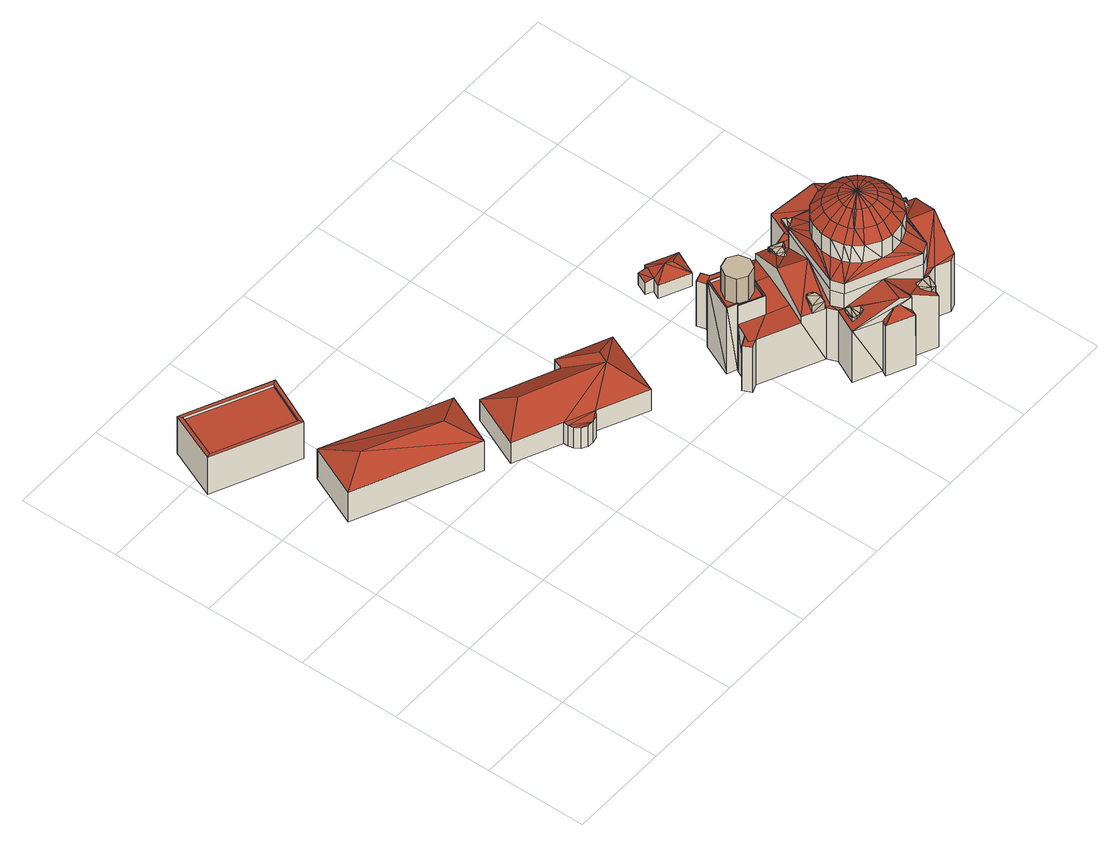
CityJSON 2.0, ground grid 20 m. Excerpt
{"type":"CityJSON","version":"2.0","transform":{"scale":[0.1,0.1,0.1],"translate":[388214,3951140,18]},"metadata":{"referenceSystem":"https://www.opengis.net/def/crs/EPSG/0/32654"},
"CityObjects":{
"building1":{"type":"Building","attributes":{"延べ面積換算係数":"1","大字・町コード":"21","町・丁目コード":"4","13+区市町村コード+大字・町コード+町・丁目コード":"13101021004","地区計画":"神田駿河台東部地区","class":"3002","usage":"422","measuredHeight":8.5,"storeysAboveGround":2,"storeysBelowGround":0,"RiverFloodingRiskAttribute.description":"8","RiverFloodingRiskAttribute.rank":"1","RiverFloodingRiskAttribute.depth":0.045,"RiverFloodingRiskAttribute.adminType":"2","RiverFloodingRiskAttribute.scale":"2","BuildingDetailAttribute.buildingRoofEdgeArea":196.42,"BuildingDetailAttribute.fireproofStructureType":"1001","BuildingDetailAttribute.urbanPlanType":"21","BuildingDetailAttribute.areaClassificationType":"22","BuildingDetailAttribute.districtsAndZonesType":"10","BuildingDetailAttribute.landUseType":"214","BuildingDetailAttribute.detailedUsage":"1123","BuildingDetailAttribute.specifiedBuildingCoverageRate":80,"BuildingDetailAttribute.specifiedFloorAreaRate":500,"BuildingDetailAttribute.surveyYear":2021,"BuildingIDAttribute.prefecture":"13","BuildingIDAttribute.city":"13101","heritageComplexName":"日本ハリストス正教会教団","heritageRecordIds":"national_classified:118","heritageRecordNames":"日本ハリストス正教会教団","heritageRecordTypes":"建造物","heritageEntityClasses":"building_direct","heritageMatchMethod":"point_in_building"},"address":[{"country":"日本","locality":"東京都千代田区神田駿河台四丁目"}],"geometry":[{"type":"Solid","lod":"2","boundaries":[[[[0,1,2,3]],[[4,5,6,7]],[[5,8,9,6]],[[8,10,11,9]],[[12,13,14,15]],[[10,4,7,11]],[[12,15,4,10]],[[3,9,11,0]],[[15,14,5,4]],[[0,11,7,1]],[[1,7,6,2]],[[14,13,8,5]],[[13,12,10,8]],[[2,6,9,3]]]],"semantics":{"surfaces":[{"type":"GroundSurface"},{"type":"RoofSurface"},{"type":"WallSurface"}],"values":[[0,1,1,1,1,1,2,2,2,2,2,2,2,2]]}}]},
"building2":{"type":"Building","attributes":{"延べ面積換算係数":"1","大字・町コード":"21","町・丁目コード":"4","13+区市町村コード+大字・町コード+町・丁目コード":"13101021004","地区計画":"神田駿河台東部地区","class":"3001","usage":"422","measuredHeight":8.2,"storeysAboveGround":2,"storeysBelowGround":0,"BuildingDetailAttribute.buildingRoofEdgeArea":289.37,"BuildingDetailAttribute.fireproofStructureType":"1001","BuildingDetailAttribute.urbanPlanType":"21","BuildingDetailAttribute.areaClassificationType":"22","BuildingDetailAttribute.districtsAndZonesType":"10","BuildingDetailAttribute.landUseType":"214","BuildingDetailAttribute.detailedUsage":"1123","BuildingDetailAttribute.specifiedBuildingCoverageRate":80,"BuildingDetailAttribute.specifiedFloorAreaRate":500,"BuildingDetailAttribute.surveyYear":2021,"BuildingIDAttribute.prefecture":"13","BuildingIDAttribute.city":"13101","heritageComplexName":"日本ハリストス正教会教団","heritageRecordIds":"national_classified:117","heritageRecordNames":"日本ハリストス正教会教団","heritageRecordTypes":"建造物","heritageEntityClasses":"building_direct","heritageMatchMethod":"point_in_building"},"address":[{"country":"日本","locality":"東京都千代田区神田駿河台四丁目"}],"geometry":[{"type":"Solid","lod":"2","boundaries":[[[[16,17,18,19]],[[20,21,22]],[[23,22,21]],[[21,20,24]],[[22,25,20]],[[25,24,20]],[[24,23,21]],[[19,24,25,16]],[[16,25,22,17]],[[18,23,24,19]],[[17,22,23,18]]]],"semantics":{"surfaces":[{"type":"GroundSurface"},{"type":"RoofSurface"},{"type":"WallSurface"}],"values":[[0,1,1,1,1,1,1,2,2,2,2]]}}]},
"building3":{"type":"Building","attributes":{"延べ面積換算係数":"1","大字・町コード":"21","町・丁目コード":"4","13+区市町村コード+大字・町コード+町・丁目コード":"13101021004","地区計画":"神田駿河台東部地区","class":"3001","usage":"422","measuredHeight":6.6,"storeysAboveGround":2,"storeysBelowGround":0,"LandSlideRiskAttribute.description":"1","LandSlideRiskAttribute.areaType":"1","BuildingDetailAttribute.buildingRoofEdgeArea":338.4,"BuildingDetailAttribute.fireproofStructureType":"1001","BuildingDetailAttribute.urbanPlanType":"21","BuildingDetailAttribute.areaClassificationType":"22","BuildingDetailAttribute.districtsAndZonesType":"10","BuildingDetailAttribute.landUseType":"214","BuildingDetailAttribute.detailedUsage":"1123","BuildingDetailAttribute.specifiedBuildingCoverageRate":80,"BuildingDetailAttribute.specifiedFloorAreaRate":500,"BuildingDetailAttribute.surveyYear":2021,"BuildingIDAttribute.prefecture":"13","BuildingIDAttribute.city":"13101","heritageComplexName":"日本ハリストス正教会教団","heritageRecordIds":"national_classified:115","heritageRecordNames":"日本ハリストス正教会教団","heritageRecordTypes":"建造物","heritageEntityClasses":"building_direct","heritageMatchMethod":"point_in_building"},"address":[{"country":"日本","locality":"東京都千代田区神田駿河台四丁目"}],"geometry":[{"type":"Solid","lod":"2","boundaries":[[[[26,27,28,29,30,31,32,33,34,35,36,37,38,39,40,41,42,43]],[[44,45,46]],[[46,47,44]],[[48,49,50]],[[51,48,50]],[[52,53,54]],[[55,56,47,57]],[[54,58,47]],[[59,54,50]],[[47,56,60,52]],[[54,53,50]],[[55,60,56]],[[58,44,47]],[[61,62,63,64]],[[53,51,50]],[[47,46,45,57]],[[52,54,47]],[[37,60,55,38]],[[39,62,61,40]],[[42,63,43]],[[64,63,42,41]],[[58,28,27,44]],[[63,62,57]],[[33,48,51,34]],[[55,57,38]],[[26,45,44,27]],[[31,50,49,32]],[[32,49,48,33]],[[34,51,53,35]],[[43,63,57]],[[29,54,59,30]],[[40,61,64,41]],[[35,53,52,36]],[[57,62,38]],[[43,57,45,26]],[[62,39,38]],[[36,52,60,37]],[[28,58,54,29]],[[30,59,50,31]]]],"semantics":{"surfaces":[{"type":"GroundSurface"},{"type":"RoofSurface"},{"type":"WallSurface"}],"values":[[0,1,1,1,1,1,1,1,1,1,1,1,1,1,1,1,1,2,2,2,2,2,2,2,2,2,2,2,2,2,2,2,2,2,2,2,2,2,2]]}}]},
"building4":{"type":"Building","attributes":{"延べ面積換算係数":"1","大字・町コード":"21","町・丁目コード":"4","13+区市町村コード+大字・町コード+町・丁目コード":"13101021004","地区計画":"神田駿河台東部地区","class":"3001","usage":"422","measuredHeight":4.4,"storeysAboveGround":1,"storeysBelowGround":0,"RiverFloodingRiskAttribute.description":"8","RiverFloodingRiskAttribute.rank":"1","RiverFloodingRiskAttribute.depth":0.006,"RiverFloodingRiskAttribute.adminType":"2","RiverFloodingRiskAttribute.scale":"2","BuildingDetailAttribute.buildingRoofEdgeArea":37.5,"BuildingDetailAttribute.fireproofStructureType":"1003","BuildingDetailAttribute.urbanPlanType":"21","BuildingDetailAttribute.areaClassificationType":"22","BuildingDetailAttribute.districtsAndZonesType":"10","BuildingDetailAttribute.landUseType":"214","BuildingDetailAttribute.detailedUsage":"1123","BuildingDetailAttribute.specifiedBuildingCoverageRate":80,"BuildingDetailAttribute.specifiedFloorAreaRate":600,"BuildingDetailAttribute.surveyYear":2021,"BuildingIDAttribute.prefecture":"13","BuildingIDAttribute.city":"13101","heritageComplexName":"日本ハリストス正教会教団","heritageRecordIds":"national_classified:116","heritageRecordNames":"日本ハリストス正教会教団","heritageRecordTypes":"建造物","heritageEntityClasses":"building_direct","heritageMatchMethod":"point_in_building"},"address":[{"country":"日本","locality":"東京都千代田区神田駿河台四丁目"}],"geometry":[{"type":"Solid","lod":"2","boundaries":[[[[65,66,67,68,69,70,71,72]],[[73,74,75]],[[73,75,76]],[[75,77,76]],[[78,79,76]],[[80,75,74]],[[81,79,78]],[[82,76,79]],[[77,81,76]],[[78,76,81]],[[82,73,76]],[[70,73,82,71]],[[72,79,81,65]],[[68,67,75,80]],[[71,82,79,72]],[[68,80,74,69]],[[69,74,73,70]],[[66,77,75,67]],[[65,81,77,66]]]],"semantics":{"surfaces":[{"type":"GroundSurface"},{"type":"RoofSurface"},{"type":"WallSurface"}],"values":[[0,1,1,1,1,1,1,1,1,1,1,2,2,2,2,2,2,2,2]]}}]},
"building5":{"type":"Building","attributes":{"延べ面積換算係数":"1","大字・町コード":"21","町・丁目コード":"4","13+区市町村コード+大字・町コード+町・丁目コード":"13101021004","地区計画":"神田駿河台東部地区","class":"3002","usage":"422","measuredHeight":15.2,"storeysAboveGround":5,"storeysBelowGround":1,"LandSlideRiskAttribute.description":"1","LandSlideRiskAttribute.areaType":"1","BuildingDetailAttribute.buildingRoofEdgeArea":918.66,"BuildingDetailAttribute.fireproofStructureType":"1001","BuildingDetailAttribute.urbanPlanType":"21","BuildingDetailAttribute.areaClassificationType":"22","BuildingDetailAttribute.districtsAndZonesType":"10","BuildingDetailAttribute.landUseType":"214","BuildingDetailAttribute.detailedUsage":"1123","BuildingDetailAttribute.specifiedBuildingCoverageRate":80,"BuildingDetailAttribute.specifiedFloorAreaRate":600,"BuildingDetailAttribute.surveyYear":2021,"BuildingIDAttribute.prefecture":"13","BuildingIDAttribute.city":"13101","heritageComplexName":"日本ハリストス正教会教団","heritageRecordIds":"national_classified:114","heritageRecordNames":"日本ハリストス正教会教団","heritageRecordTypes":"建造物","heritageEntityClasses":"building_direct","heritageMatchMethod":"point_in_building"},"address":[{"country":"日本","locality":"東京都千代田区神田駿河台四丁目"}],"children":["building5-1","building5-2"],"geometry":[{"type":"Solid","lod":"2","boundaries":[[[[83,84,85,86]],[[87,88,89,90,91,92,93,94,95,96,97,98,99,100,101,102,103,104,105,106,107,108,109,110,111,112,113,85,84,114,115,116,117,118,119,120]],[[121,122,123,124,111,110,125,126]],[[127,128,129]],[[130,131,132]],[[133,134,135,136]],[[137,138,139,140]],[[141,142,143,144]],[[145,130,132,146]],[[147,148,149]],[[150,151,152]],[[153,154,155,156]],[[131,157,132]],[[158,159,160]],[[161,162,149]],[[163,164,165]],[[166,167,168]],[[169,170,171]],[[172,137,140,173]],[[174,175,176]],[[162,147,149]],[[177,178,179]],[[180,181,182]],[[183,184,185]],[[186,187,188,189]],[[190,191,192]],[[164,193,194]],[[195,196,185,197]],[[181,198,182]],[[199,200,161]],[[201,202,203]],[[157,141,132]],[[204,146,205,206]],[[202,178,207]],[[208,209,210]],[[211,128,127]],[[212,167,213]],[[157,167,214]],[[215,216,217,218]],[[219,183,185]],[[155,220,221,156]],[[192,174,176]],[[217,216,222,223]],[[224,225,226,227]],[[228,135,134,229]],[[216,133,136,222]],[[230,231,232]],[[144,233,132,141]],[[234,235,228,229]],[[236,237,238]],[[239,129,240]],[[150,152,201]],[[241,242,243,244]],[[245,167,246]],[[247,148,248]],[[214,167,249]],[[202,201,152]],[[250,249,251,188]],[[233,205,132]],[[147,248,148]],[[252,253,254,183]],[[255,256,257]],[[251,167,258]],[[191,259,192]],[[214,249,250,142]],[[260,261,262,263]],[[220,172,173,221]],[[184,197,185]],[[243,264,163,165]],[[265,266,253,252]],[[238,237,198]],[[247,244,148]],[[175,200,267]],[[268,211,127]],[[269,255,257,270]],[[249,167,251]],[[271,272,191]],[[159,210,209,160]],[[215,167,245]],[[138,154,153,139]],[[145,167,130]],[[272,271,273]],[[232,231,274]],[[275,167,166]],[[276,277,278,279,280,281]],[[188,251,258,189]],[[254,184,183]],[[182,198,237]],[[187,282,250,188]],[[283,274,284]],[[170,180,182]],[[285,286,273]],[[142,141,157,214]],[[203,202,207]],[[131,167,157]],[[245,133,216,215]],[[234,287,275,288]],[[270,257,212,213]],[[200,289,161]],[[176,190,192]],[[229,290,287,234]],[[291,241,244]],[[273,292,285]],[[213,167,293]],[[258,167,218]],[[189,258,218,217]],[[133,245,246,134]],[[226,167,227]],[[294,295,288,296]],[[286,272,273]],[[168,167,226]],[[218,167,215]],[[224,257,256]],[[246,167,290]],[[146,132,205]],[[297,148,244]],[[293,145,146,204]],[[165,297,243]],[[298,299,285]],[[290,167,287]],[[300,169,171]],[[227,167,212]],[[301,302,303,225]],[[289,160,162]],[[151,300,171,152]],[[149,199,161]],[[182,171,170]],[[295,235,234,288]],[[177,304,178]],[[200,199,267]],[[129,179,178]],[[293,167,145]],[[287,167,275]],[[302,294,296,303]],[[204,270,213,293]],[[292,194,193,298]],[[290,229,134,246]],[[297,244,243]],[[168,226,225,303]],[[164,194,165]],[[304,207,178]],[[227,212,257,224]],[[305,265,306,307,308]],[[166,296,288,275]],[[256,301,225,224]],[[127,237,236,268]],[[250,282,143,142]],[[252,309,310,306,265]],[[175,267,176]],[[240,129,128]],[[190,271,191]],[[168,303,296,166]],[[284,274,231]],[[130,167,131]],[[217,223,186,189]],[[179,129,239]],[[206,269,270,204]],[[292,298,285]],[[240,128,205]],[[151,150,136]],[[153,156,116,115,309]],[[177,179,143]],[[97,96,299]],[[241,263,242]],[[103,261,260,104]],[[301,238,302]],[[90,191,272,91]],[[162,160,209]],[[158,160,289]],[[299,283,285]],[[114,307,309]],[[239,240,233]],[[129,178,311,312]],[[198,302,238]],[[187,207,304,282]],[[313,182,237,314]],[[281,280,138,137]],[[163,262,102,101]],[[174,266,113,175]],[[205,233,240]],[[121,210,159,122]],[[117,116,221]],[[202,152,315,316]],[[248,125,110,109,247]],[[186,223,201,203]],[[208,162,209]],[[139,252,183,140]],[[135,228,300]],[[93,230,232,94]],[[163,101,100,164]],[[95,274,283,96]],[[276,281,137,172]],[[194,313,314,297,165]],[[292,317,313,194]],[[92,286,93]],[[300,151,135]],[[285,230,286]],[[86,305,308,83]],[[144,143,179]],[[122,159,158,123]],[[119,118,219]],[[136,135,151]],[[233,144,239]],[[231,230,285]],[[237,127,318,314]],[[107,291,244,108]],[[206,128,211,269]],[[211,268,269]],[[295,294,180]],[[301,256,238]],[[255,269,268]],[[252,139,153,309]],[[171,182,313,317]],[[99,193,164,100]],[[280,279,154,138]],[[266,174,192,259,184,254,253]],[[307,114,84,83,308]],[[279,278,155,154]],[[222,136,150]],[[105,263,241,106]],[[104,260,263,105]],[[236,238,256]],[[186,203,207,187]],[[127,129,312,318]],[[228,235,170,169]],[[305,86,85,265]],[[200,112,111,124,289]],[[256,255,236]],[[102,262,261,103]],[[98,298,193,99]],[[150,201,222]],[[223,222,201]],[[181,180,294]],[[87,196,195,88]],[[90,89,197,184,259,191]],[[125,248,147,126]],[[283,284,285]],[[120,119,219,185]],[[206,205,128]],[[181,294,198]],[[286,230,93]],[[148,318,312,199,149]],[[278,277,220,155]],[[312,311,267,199]],[[94,232,274,95]],[[112,200,175,113]],[[284,231,285]],[[302,198,294]],[[307,310,309]],[[314,318,148,297]],[[97,299,298,98]],[[169,300,228]],[[147,162,208,210,121,126]],[[243,262,163,264]],[[282,304,177,143]],[[96,283,299]],[[115,114,309]],[[124,123,289]],[[180,170,295]],[[88,195,197,89]],[[268,236,255]],[[118,117,173]],[[91,272,286,92]],[[316,315,271,190]],[[161,289,162]],[[235,295,170]],[[117,221,173]],[[267,311,316,190,176]],[[152,171,317,315]],[[106,241,291,107]],[[277,276,172,220]],[[123,158,289]],[[179,239,144]],[[242,263,262,243]],[[178,202,316,311]],[[306,310,307]],[[271,315,317,292,273]],[[116,156,221]],[[120,185,196,87]],[[108,244,247,109]],[[118,173,140,183,219]],[[265,85,113,266]]]],"semantics":{"surfaces":[{"type":"GroundSurface"},{"type":"RoofSurface"},{"type":"WallSurface"}],"values":[[0,0,0,1,1,1,1,1,1,1,1,1,1,1,1,1,1,1,1,1,1,1,1,1,1,1,1,1,1,1,1,1,1,1,1,1,1,1,1,1,1,1,1,1,1,1,1,1,1,1,1,1,1,1,1,1,1,1,1,1,1,1,1,1,1,1,1,1,1,1,1,1,1,1,1,1,1,1,1,1,1,1,1,1,1,1,1,1,1,1,1,1,1,1,1,1,1,1,1,1,1,1,1,1,1,1,1,1,1,1,1,1,1,1,1,1,1,1,1,1,1,1,1,1,1,1,1,1,1,1,1,1,1,1,1,1,1,1,1,1,1,1,1,1,1,1,1,1,1,1,1,1,1,1,1,1,1,1,2,2,2,2,2,2,2,2,2,2,2,2,2,2,2,2,2,2,2,2,2,2,2,2,2,2,2,2,2,2,2,2,2,2,2,2,2,2,2,2,2,2,2,2,2,2,2,2,2,2,2,2,2,2,2,2,2,2,2,2,2,2,2,2,2,2,2,2,2,2,2,2,2,2,2,2,2,2,2,2,2,2,2,2,2,2,2,2,2,2,2,2,2,2,2,2,2,2,2,2,2,2,2,2,2,2,2,2,2,2,2,2,2,2,2,2,2,2,2,2,2,2,2,2]]}}]},
"building5-1":{"type":"BuildingInstallation","parents":["building5"],"geometry":[{"type":"MultiSurface","lod":"2","boundaries":[[[319,320,321,322,323,324,325,326]],[[327,328,319,326]],[[328,329,320,319]],[[330,327,326,325]],[[331,321,320,329]],[[332,333,331,329,328,327,330,334]],[[334,330,325,324]],[[333,322,321,331]],[[332,334,324,323]],[[333,332,323,322]]]}]},
"building5-2":{"type":"BuildingInstallation","parents":["building5"],"geometry":[{"type":"MultiSurface","lod":"2","boundaries":[[[335,336,337]],[[338,339,340]],[[341,342,343]],[[344,345,346]],[[347,348,349]],[[350,351,352]],[[353,350,352]],[[353,352,354]],[[355,353,354]],[[355,354,356]],[[357,355,356]],[[358,357,356]],[[359,358,356]],[[360,358,359]],[[361,360,359]],[[362,360,361]],[[363,362,361]],[[364,362,363]],[[365,364,363]],[[364,365,351]],[[350,364,351]],[[362,350,360]],[[357,358,360]],[[364,350,362]],[[357,353,355]],[[360,350,353]],[[357,360,353]],[[366,367,368]],[[369,366,368]],[[370,371,372]],[[373,370,372]],[[370,369,368]],[[371,370,368]],[[373,372,374]],[[375,373,374]],[[376,377,378]],[[379,376,378]],[[380,376,379]],[[381,380,379]],[[382,380,381]],[[383,382,381]],[[384,382,383]],[[384,366,382]],[[367,366,384]],[[377,385,386]],[[378,377,386]],[[370,366,369]],[[366,376,382]],[[382,376,380]],[[370,373,376]],[[377,373,375]],[[387,377,375]],[[385,377,387]],[[376,373,377]],[[370,376,366]],[[388,389,390]],[[390,389,391]],[[392,393,388]],[[393,394,389]],[[394,395,396]],[[396,395,397]],[[393,395,394]],[[398,396,399]],[[399,396,397]],[[393,389,388]],[[400,401,402]],[[403,404,405]],[[406,403,405]],[[407,408,409]],[[410,407,409]],[[411,412,413]],[[414,411,413]],[[406,405,412]],[[411,406,412]],[[407,410,404]],[[403,407,404]],[[415,409,408]],[[416,415,408]],[[417,418,416]],[[416,418,415]],[[419,418,417]],[[420,419,417]],[[401,420,414]],[[402,401,421]],[[408,417,416]],[[417,411,420]],[[408,407,406]],[[401,414,421]],[[407,403,406]],[[420,411,414]],[[417,406,411]],[[408,406,417]],[[400,419,420]],[[401,400,420]],[[414,413,421]],[[422,423,424]],[[425,422,424]],[[422,425,426]],[[427,422,426]],[[427,426,428]],[[429,427,428]],[[429,428,337]],[[336,429,337]],[[430,339,338]],[[431,430,338]],[[432,430,431]],[[433,432,431]],[[423,432,433]],[[424,423,433]],[[423,422,429]],[[427,429,422]],[[432,423,430]],[[335,340,339]],[[335,339,336]],[[336,430,429]],[[339,430,336]],[[430,423,429]],[[434,435,436]],[[437,434,436]],[[435,438,436]],[[435,343,438]],[[341,343,435]],[[439,440,441]],[[442,439,441]],[[443,434,437]],[[440,439,434]],[[443,440,434]],[[434,439,341]],[[442,444,439]],[[435,434,341]],[[341,444,342]],[[341,439,444]],[[445,446,447]],[[448,445,447]],[[446,449,450]],[[447,446,450]],[[451,452,450]],[[449,451,450]],[[453,454,346]],[[345,453,346]],[[445,448,454]],[[453,445,454]],[[455,456,457]],[[458,455,457]],[[459,460,461]],[[462,459,461]],[[460,348,347]],[[461,460,347]],[[463,464,465]],[[466,463,465]],[[458,457,464]],[[463,458,464]],[[455,467,456]],[[459,462,467]],[[455,459,467]],[[455,348,459]],[[459,348,460]],[[458,463,455]],[[463,349,348]],[[463,466,349]],[[463,348,455]],[[452,451,468]],[[468,451,469]],[[446,451,449]],[[469,451,470]],[[470,345,344]],[[446,445,451]],[[451,453,345]],[[445,453,451]],[[451,345,470]],[[387,386,385]],[[442,441,444]],[[468,469,470]],[[363,351,365]],[[361,351,363]],[[361,352,351]],[[359,356,361]],[[352,356,354]],[[361,356,352]],[[421,413,400]],[[402,421,400]],[[410,405,404]],[[419,413,412]],[[409,405,410]],[[412,405,418]],[[418,409,415]],[[400,413,419]],[[418,419,412]],[[409,418,405]],[[424,433,431]],[[424,428,425]],[[335,338,340]],[[426,425,428]],[[428,431,338]],[[335,337,338]],[[337,428,338]],[[428,424,431]],[[436,443,437]],[[443,343,440]],[[440,343,441]],[[438,443,436]],[[438,343,443]],[[441,343,342]],[[441,342,444]],[[452,447,450]],[[452,448,447]],[[452,454,448]],[[452,468,346]],[[468,470,344]],[[452,346,454]],[[346,468,344]],[[464,467,465]],[[464,456,467]],[[457,456,464]],[[347,467,462]],[[347,465,467]],[[461,347,462]],[[465,349,466]],[[347,349,465]],[[383,381,379]],[[379,384,383]],[[387,375,386]],[[386,374,378]],[[384,379,374]],[[374,379,378]],[[386,375,374]],[[372,384,374]],[[371,367,384]],[[371,368,367]],[[371,384,372]]]}]}
},
"vertices":[
[46,862,13],[213,784,13],[168,687,13],[3,763,13],[204,780,104],[165,696,104],[168,687,104],[213,784,104],[12,766,104],[3,763,104],[49,853,104],[46,862,104],[49,853,98],[12,766,98],[165,696,98],[204,780,98],
[378,532,16],[332,430,16],[98,537,16],[144,639,16],[306,495,117],[164,562,117],[332,430,89],[98,537,89],[144,639,89],[378,532,89],
[569,466,16],[670,421,16],[615,295,16],[520,339,16],[509,329,16],[497,326,16],[484,327,16],[473,333,16],[466,344,16],[464,354,16],[464,364,16],[372,405,16],[419,508,16],[526,460,16],[529,468,16],[554,457,16],[551,449,16],[560,445,16],[670,421,67],[569,466,67],[604,397,101],[594,374,101],[473,333,67],[484,327,67],[497,326,67],[466,344,67],[464,364,67],[464,354,67],[520,339,67],[419,508,67],[439,441,101],[560,445,67],[615,295,67],[509,329,67],[372,405,67],[529,468,52],[526,460,52],[551,449,52],[554,457,52],
[886,421,10],[828,448,10],[836,464,10],[822,471,10],[833,495,10],[849,488,10],[851,495,10],[908,468,10],[849,488,43],[833,495,38],[836,464,43],[862,461,59],[828,448,43],[875,453,59],[908,468,43],[822,471,38],[886,421,43],[851,495,43],
[747,205,13],[752,208,13],[772,195,13],[755,188,13],[816,357,13],[835,363,13],[840,347,13],[952,294,13],[983,301,13],[1004,345,13],[1051,322,13],[1058,337,13],[1110,313,13],[1103,299,13],[1149,277,13],[1127,231,13],[1147,222,13],[1136,199,13],[1184,177,13],[1171,149,13],[1178,135,13],[1159,95,13],[1144,91,13],[1124,47,13],[1108,41,13],[1080,54,13],[1051,49,13],[1043,32,13],[900,118,13],[900,119,13],[892,139,13],[768,215,13],[778,237,13],[780,241,13],[761,249,13],[791,314,13],[805,307,13],[821,340,13],[974,12,13],[923,36,13],[929,47,13],[877,71,13],[1031,7,13],[982,30,13],[1046,51,202],[987,94,212],[908,113,202],[989,151,293],[987,153,293],[965,136,275],[1029,230,275],[1050,221,275],[1062,237,254],[1032,249,254],[853,282,175],[823,218,175],[825,215,175],[856,283,175],[960,146,275],[956,165,275],[936,164,254],[941,140,254],[995,144,293],[976,124,275],[982,30,169],[1046,51,140],[977,82,177],[1011,251,212],[1032,249,212],[984,283,189],[778,237,175],[781,238,175],[783,242,175],[780,241,175],[986,156,293],[929,47,137],[923,36,137],[949,38,160],[958,33,177],[979,24,169],[1184,177,139],[1136,199,139],[1104,139,175],[1051,166,293],[1016,171,304],[1049,157,293],[1080,221,212],[1091,202,212],[1123,222,189],[792,311,175],[791,314,175],[850,159,139],[892,139,139],[934,211,177],[936,164,212],[901,137,202],[940,143,212],[1098,175,212],[1097,161,212],[1131,198,189],[856,283,129],[917,310,124],[821,340,124],[960,228,254],[947,212,254],[964,201,275],[974,214,275],[961,274,139],[952,294,139],[885,238,177],[1147,222,139],[1131,198,139],[835,363,124],[816,357,124],[840,347,124],[1090,138,212],[908,113,142],[900,119,139],[977,241,212],[961,274,189],[960,228,212],[995,112,275],[961,111,254],[987,94,254],[947,212,212],[979,24,137],[959,33,160],[974,12,137],[1008,89,212],[1028,137,293],[1014,136,293],[983,167,293],[1012,203,293],[1009,230,275],[987,223,275],[1001,199,293],[805,307,129],[764,251,175],[761,249,175],[1008,250,254],[977,241,254],[1054,121,275],[1066,133,275],[1045,149,293],[1038,143,293],[1080,221,254],[1065,208,275],[1051,322,135],[1070,314,159],[1058,337,135],[947,127,254],[1073,194,275],[1091,202,254],[1062,102,212],[1068,62,202],[1082,122,212],[946,130,212],[958,113,212],[1124,47,139],[1144,91,162],[1156,115,175],[1080,54,139],[1024,203,293],[1035,198,293],[1051,49,139],[1031,7,139],[984,176,293],[957,181,275],[988,187,293],[825,215,129],[867,197,129],[897,265,129],[1040,92,254],[1065,104,254],[1035,111,275],[994,194,293],[917,310,139],[1159,95,132],[1178,135,132],[1171,149,132],[1144,91,132],[1171,149,155],[772,195,124],[850,159,124],[901,137,139],[1036,91,212],[1008,89,254],[1010,108,275],[984,283,139],[983,301,139],[1050,254,177],[1110,313,135],[1051,174,293],[792,311,169],[764,251,169],[783,242,169],[781,238,169],[823,218,169],[853,282,169],[937,185,254],[1103,299,135],[1085,307,159],[1075,311,177],[1004,345,139],[1048,183,293],[1078,178,275],[877,71,139],[1044,191,293],[1108,41,139],[1123,222,139],[1005,138,293],[1097,161,254],[1097,179,254],[1078,163,275],[1068,62,139],[1127,231,139],[1149,277,139],[1065,235,212],[1082,122,254],[1091,137,254],[1074,146,275],[937,185,212],[755,188,124],[761,201,124],[768,215,124],[747,205,124],[778,237,129],[768,215,126],[901,137,177],[908,113,177],[1131,198,177],[1068,62,177],[984,283,177],[961,274,177],[1123,222,177],[1046,51,177],
[779,266,169],[791,285,169],[812,290,169],[830,278,169],[835,257,169],[824,239,169],[803,234,169],[784,245,169],[784,245,230],[779,266,230],[791,285,230],[803,234,230],[812,290,230],[835,257,230],[830,278,230],[824,239,230],
[1136,174,151],[1136,176,151],[1136,176,150],[1154,169,149],[1154,169,151],[1152,166,151],[1028,21,153],[1014,34,153],[1028,21,143],[918,79,153],[907,78,153],[907,78,149],[1003,311,145],[1003,311,151],[1014,304,151],[895,153,157],[895,153,145],[896,164,150],[896,164,157],[894,169,152],[894,169,157],[887,173,152],[887,173,157],[884,174,157],[884,174,152],[880,172,157],[880,172,150],[868,150,157],[868,150,139],[889,140,157],[889,140,139],[930,293,155],[930,293,144],[927,286,147],[927,286,155],[930,285,155],[930,285,147],[925,273,153],[925,273,155],[925,271,154],[925,265,155],[946,276,155],[940,264,155],[940,264,149],[946,276,144],[951,274,155],[951,274,143],[955,281,155],[955,281,140],[943,287,144],[933,256,155],[940,264,150],[928,258,155],[986,294,13],[1003,311,13],[997,318,13],[1005,314,13],[993,290,13],[994,293,13],[1017,301,13],[1011,287,13],[1020,297,13],[1016,287,13],[1021,293,13],[1019,289,13],[1110,246,149],[1110,246,153],[1104,253,153],[1135,259,153],[1135,259,141],[1134,257,141],[1134,257,153],[1139,257,153],[1127,232,153],[1127,232,139],[1139,257,139],[1129,256,153],[1129,256,143],[1116,259,149],[1116,259,153],[1124,234,141],[1124,234,153],[1125,236,153],[1125,236,141],[1121,239,143],[1121,239,153],[1106,258,153],[1140,196,151],[1165,184,151],[1165,184,139],[1140,196,139],[1137,191,143],[1137,191,151],[1141,188,143],[1141,188,151],[1159,180,151],[1159,180,143],[1163,179,151],[1163,179,143],[1047,41,153],[1036,17,153],[1036,17,139],[1047,41,139],[1035,17,139],[1035,45,153],[1035,45,144],[1030,46,148],[1018,48,153],[1043,43,140],[1017,42,153],[892,83,153],[902,106,153],[902,106,142],[892,83,142],[910,102,153],[910,102,146],[909,99,153],[909,99,146],[900,79,153],[900,79,146],[986,294,151],[986,294,140],[993,290,144],[993,290,151],[997,318,151],[1005,314,151],[1005,314,145],[997,318,141],[994,293,151],[994,293,145],[997,292,146],[1007,289,151],[988,298,141],[919,92,151],[924,88,153],[922,87,153]
]}
